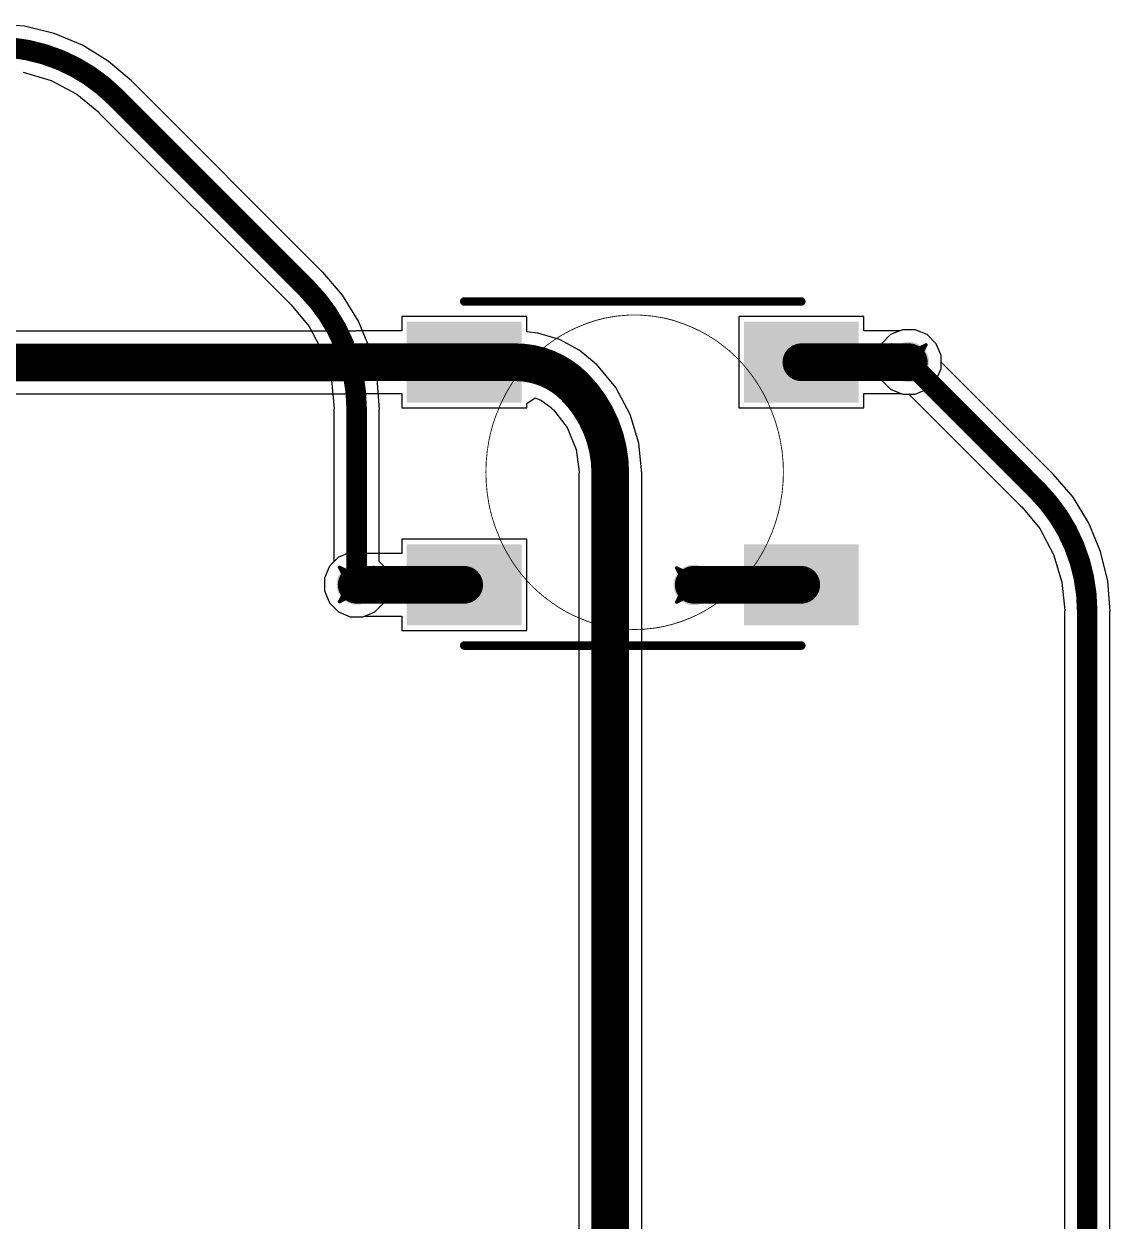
# Model space of a CAD drawing. Header units: inches. Extents: x -11 to 1110, y -7 to 455.
# Drawn here: x 579.01 to 595.12, y 163.39 to 181.15 of the extents above; entities that cross this region are included whole.
import ezdxf

# ---------------------------------------------------------------- set-up
doc = ezdxf.new("R2010")
doc.units = ezdxf.units.IN
for name, color, linetype in [('Bottom Layer', 5, 'Continuous'), ('Drill Drawing', 1, 'Continuous'), ('Mechanical 7', 56, 'Continuous'), ('Top Layer', 1, 'Continuous'), ('Top Overlay', 2, 'Continuous'), ('Top Paste', 8, 'Continuous'), ('Top Solder', 216, 'Continuous'), ('Via Holes', 16, 'Continuous')]:
    doc.layers.add(name, color=color, linetype=linetype)

msp = doc.modelspace()

# ---------------------------------------------------------------- hatches: boundary and pattern name
at = {"layer": 'Bottom Layer'}
h = msp.add_hatch(color=5, dxfattribs=at)
edge = h.paths.add_edge_path()
edge.add_arc((592.134, 176.133), 0.3, 0, 360)
h = msp.add_hatch(color=5, dxfattribs=at)
edge = h.paths.add_edge_path()
edge.add_arc((583.943, 172.833), 0.3, 0, 360)
h = msp.add_hatch(color=5, dxfattribs=at)
edge = h.paths.add_edge_path()
edge.add_arc((588.943, 172.826), 0.3, 0, 360)
at = {"layer": 'Top Layer'}
for points in [[(584.788, 176.629), (586.288, 176.629), (586.288, 175.629), (584.788, 175.629)], [(591.288, 175.629), (589.788, 175.629), (589.788, 176.629), (591.288, 176.629)], [(584.788, 173.329), (586.288, 173.329), (586.288, 172.329), (584.788, 172.329)], [(589.788, 173.329), (591.288, 173.329), (591.288, 172.329), (589.788, 172.329)]]:
    msp.add_hatch(color=1, dxfattribs=at).paths.add_polyline_path(points)
h = msp.add_hatch(color=1, dxfattribs=at)
edge = h.paths.add_edge_path()
edge.add_arc((592.134, 176.133), 0.3, 0, 360)
h = msp.add_hatch(color=1, dxfattribs=at)
edge = h.paths.add_edge_path()
edge.add_arc((583.943, 172.833), 0.3, 0, 360)
h = msp.add_hatch(color=1, dxfattribs=at)
edge = h.paths.add_edge_path()
edge.add_arc((588.943, 172.826), 0.3, 0, 360)
at = {"layer": 'Top Paste'}
for points in [[(584.788, 176.629), (586.288, 176.629), (586.288, 175.629), (584.788, 175.629)], [(591.288, 175.629), (589.788, 175.629), (589.788, 176.629), (591.288, 176.629)], [(584.788, 173.329), (586.288, 173.329), (586.288, 172.329), (584.788, 172.329)], [(589.788, 173.329), (591.288, 173.329), (591.288, 172.329), (589.788, 172.329)]]:
    msp.add_hatch(color=8, dxfattribs=at).paths.add_polyline_path(points)
at = {"layer": 'Top Solder'}
for points in [[(584.687, 176.731), (586.39, 176.731), (586.39, 175.528), (584.687, 175.528)], [(591.39, 175.528), (589.687, 175.528), (589.687, 176.731), (591.39, 176.731)], [(584.687, 173.431), (586.39, 173.431), (586.39, 172.228), (584.687, 172.228)], [(589.687, 173.431), (591.39, 173.431), (591.39, 172.228), (589.687, 172.228)]]:
    msp.add_hatch(color=216, dxfattribs=at).paths.add_polyline_path(points)
at = {"layer": 'Via Holes'}
h = msp.add_hatch(color=7, dxfattribs=at)
edge = h.paths.add_edge_path()
edge.add_arc((592.134, 176.133), 0.15, 0, 360)
h = msp.add_hatch(color=7, dxfattribs=at)
edge = h.paths.add_edge_path()
edge.add_arc((583.943, 172.833), 0.15, 0, 360)
h = msp.add_hatch(color=7, dxfattribs=at)
edge = h.paths.add_edge_path()
edge.add_arc((588.943, 172.826), 0.15, 0, 360)

# ---------------------------------------------------------------- linework, layer by layer
at = {"layer": 'Bottom Layer'}
for p, q in [((579.017, 181.11), (578.567, 181.145)), ((579.457, 181.004), (579.017, 181.11)), ((579.874, 180.831), (579.457, 181.004)), ((580.259, 180.595), (579.874, 180.831)), ((580.603, 180.302), (580.259, 180.595)), ((578.998, 180.432), (579.412, 180.306)), ((579.412, 180.306), (579.793, 180.102)), ((580.601, 180.3), (580.603, 180.302)), ((583.437, 177.464), (580.601, 180.3)), ((579.793, 180.102), (580.117, 179.837)), ((580.117, 179.837), (580.125, 179.824)), ((580.125, 179.824), (582.961, 176.988)), ((583.439, 177.466), (583.437, 177.464)), ((583.732, 177.123), (583.439, 177.466)), ((582.961, 176.988), (582.973, 176.98)), ((582.973, 176.98), (583.238, 176.657)), ((583.968, 176.737), (583.732, 177.123)), ((583.238, 176.657), (583.442, 176.275)), ((584.141, 176.32), (583.968, 176.737)), ((591.863, 176.538), (591.729, 176.403)), ((592.039, 176.61), (591.863, 176.538)), ((592.229, 176.61), (592.039, 176.61)), ((592.405, 176.538), (592.229, 176.61)), ((592.539, 176.403), (592.405, 176.538)), ((583.442, 176.275), (583.568, 175.861)), ((584.246, 175.881), (584.141, 176.32)), ((591.729, 176.403), (591.656, 176.228)), ((592.612, 176.228), (592.539, 176.403)), ((591.656, 176.228), (591.656, 176.038)), ((592.612, 176.131), (592.612, 176.228)), ((594.274, 174.469), (592.612, 176.131)), ((591.656, 176.038), (591.729, 175.862)), ((583.568, 175.861), (583.609, 175.445)), ((584.282, 175.43), (584.246, 175.881)), ((591.729, 175.862), (591.863, 175.728)), ((591.863, 175.728), (592.039, 175.655)), ((592.039, 175.655), (592.136, 175.655)), ((592.136, 175.655), (593.797, 173.993)), ((583.609, 175.445), (583.606, 175.43)), ((583.606, 175.43), (583.606, 173.172)), ((584.279, 173.172), (584.279, 175.43)), ((584.279, 175.43), (584.282, 175.43)), ((594.275, 174.471), (594.274, 174.469)), ((594.569, 174.127), (594.275, 174.471)), ((593.797, 173.993), (593.81, 173.985)), ((593.81, 173.985), (594.075, 173.662)), ((594.805, 173.742), (594.569, 174.127)), ((594.075, 173.662), (594.279, 173.28)), ((594.978, 173.325), (594.805, 173.742)), ((594.279, 173.28), (594.405, 172.866)), ((595.083, 172.885), (594.978, 173.325)), ((583.538, 173.103), (583.465, 172.928)), ((583.606, 173.172), (583.538, 173.103)), ((584.348, 173.103), (584.279, 173.172)), ((584.421, 172.928), (584.348, 173.103)), ((583.465, 172.928), (583.465, 172.738)), ((584.421, 172.738), (584.421, 172.928)), ((583.465, 172.738), (583.538, 172.562)), ((584.348, 172.562), (584.421, 172.738)), ((594.405, 172.866), (594.446, 172.45)), ((595.119, 172.435), (595.083, 172.885)), ((583.538, 172.562), (583.672, 172.428)), ((584.213, 172.428), (584.348, 172.562)), ((583.672, 172.428), (583.848, 172.355)), ((584.038, 172.355), (584.213, 172.428)), ((594.446, 172.45), (594.443, 172.435)), ((594.443, 172.435), (594.443, 157.347)), ((595.116, 157.347), (595.116, 172.435)), ((595.116, 172.435), (595.119, 172.435)), ((583.848, 172.355), (584.038, 172.355))]:
    msp.add_line(p, q, dxfattribs=at)
for points in [[(578.567, 180.806, 0.305, 0.305, -0.198912), (580.363, 180.062, 0.305, 0.305, 0)], [(580.363, 180.062, 0.305, 0.305, 0), (583.199, 177.226, 0.305, 0.305, 0)], [(583.199, 177.226, 0.305, 0.305, -0.198912), (583.943, 175.43, 0.305, 0.305, 0)], [(592.134, 176.133, 0.305, 0.305, 0), (594.035, 174.231, 0.305, 0.305, 0)], [(583.943, 172.833, 0.305, 0.305, 0), (583.943, 175.43, 0.305, 0.305, 0)], [(594.035, 174.231, 0.305, 0.305, -0.198912), (594.779, 172.435, 0.305, 0.305, 0)], [(594.779, 157.008, 0.305, 0.305, 0), (594.779, 172.435, 0.305, 0.305, 0)]]:
    msp.add_lwpolyline(points, format="xyseb", dxfattribs=at)
for points in [[(580.287, 180.062, 0.152, 0.152, 1), (580.439, 180.062, 0.152, 0.152, 1)], [(580.287, 180.062, 0.152, 0.152, 1), (580.439, 180.062, 0.152, 0.152, 1)], [(583.123, 177.226, 0.152, 0.152, 1), (583.275, 177.226, 0.152, 0.152, 1)], [(583.123, 177.226, 0.152, 0.152, 1), (583.275, 177.226, 0.152, 0.152, 1)], [(592.058, 176.133, 0.152, 0.152, 1), (592.21, 176.133, 0.152, 0.152, 1)], [(583.867, 175.43, 0.152, 0.152, 1), (584.019, 175.43, 0.152, 0.152, 1)], [(583.867, 175.43, 0.152, 0.152, 1), (584.019, 175.43, 0.152, 0.152, 1)], [(593.959, 174.231, 0.152, 0.152, 1), (594.112, 174.231, 0.152, 0.152, 1)], [(593.959, 174.231, 0.152, 0.152, 1), (594.112, 174.231, 0.152, 0.152, 1)], [(583.867, 172.833, 0.152, 0.152, 1), (584.019, 172.833, 0.152, 0.152, 1)], [(594.703, 172.435, 0.152, 0.152, 1), (594.856, 172.435, 0.152, 0.152, 1)], [(594.703, 172.435, 0.152, 0.152, 1), (594.856, 172.435, 0.152, 0.152, 1)]]:
    msp.add_lwpolyline(points, format="xyseb", close=True, dxfattribs=at)
at = {"layer": 'Drill Drawing'}
for points in [[(591.88, 176.387, 0.0508, 0.0508, 0), (592.134, 176.26, 0.0508, 0.0508, 0)], [(591.88, 176.387, 0.0508, 0.0508, 0), (592.007, 176.133, 0.0508, 0.0508, 0)], [(592.134, 176.26, 0.0508, 0.0508, 0), (592.388, 176.387, 0.0508, 0.0508, 0)], [(592.261, 176.133, 0.0508, 0.0508, 0), (592.388, 176.387, 0.0508, 0.0508, 0)], [(591.88, 175.879, 0.0508, 0.0508, 0), (592.007, 176.133, 0.0508, 0.0508, 0)], [(592.261, 176.133, 0.0508, 0.0508, 0), (592.388, 175.879, 0.0508, 0.0508, 0)], [(591.88, 175.879, 0.0508, 0.0508, 0), (592.134, 176.006, 0.0508, 0.0508, 0)], [(592.134, 176.006, 0.0508, 0.0508, 0), (592.388, 175.879, 0.0508, 0.0508, 0)], [(583.689, 173.087, 0.0508, 0.0508, 0), (583.943, 172.96, 0.0508, 0.0508, 0)], [(583.689, 173.087, 0.0508, 0.0508, 0), (583.816, 172.833, 0.0508, 0.0508, 0)], [(583.943, 172.96, 0.0508, 0.0508, 0), (584.197, 173.087, 0.0508, 0.0508, 0)], [(584.07, 172.833, 0.0508, 0.0508, 0), (584.197, 173.087, 0.0508, 0.0508, 0)], [(588.689, 173.08, 0.0508, 0.0508, 0), (588.943, 172.953, 0.0508, 0.0508, 0)], [(588.689, 173.08, 0.0508, 0.0508, 0), (588.816, 172.826, 0.0508, 0.0508, 0)], [(588.943, 172.953, 0.0508, 0.0508, 0), (589.197, 173.08, 0.0508, 0.0508, 0)], [(589.07, 172.826, 0.0508, 0.0508, 0), (589.197, 173.08, 0.0508, 0.0508, 0)], [(583.689, 172.579, 0.0508, 0.0508, 0), (583.816, 172.833, 0.0508, 0.0508, 0)], [(583.689, 172.579, 0.0508, 0.0508, 0), (583.943, 172.706, 0.0508, 0.0508, 0)], [(583.943, 172.706, 0.0508, 0.0508, 0), (584.197, 172.579, 0.0508, 0.0508, 0)], [(584.07, 172.833, 0.0508, 0.0508, 0), (584.197, 172.579, 0.0508, 0.0508, 0)], [(588.689, 172.572, 0.0508, 0.0508, 0), (588.816, 172.826, 0.0508, 0.0508, 0)], [(588.689, 172.572, 0.0508, 0.0508, 0), (588.943, 172.699, 0.0508, 0.0508, 0)], [(588.943, 172.699, 0.0508, 0.0508, 0), (589.197, 172.572, 0.0508, 0.0508, 0)], [(589.07, 172.826, 0.0508, 0.0508, 0), (589.197, 172.572, 0.0508, 0.0508, 0)]]:
    msp.add_lwpolyline(points, format="xyseb", dxfattribs=at)
for points in [[(591.867, 176.387, 0.0254, 0.0254, 1), (591.893, 176.387, 0.0254, 0.0254, 1)], [(591.867, 176.387, 0.0254, 0.0254, 1), (591.893, 176.387, 0.0254, 0.0254, 1)], [(592.121, 176.26, 0.0254, 0.0254, 1), (592.147, 176.26, 0.0254, 0.0254, 1)], [(592.121, 176.26, 0.0254, 0.0254, 1), (592.147, 176.26, 0.0254, 0.0254, 1)], [(592.375, 176.387, 0.0254, 0.0254, 1), (592.401, 176.387, 0.0254, 0.0254, 1)], [(592.375, 176.387, 0.0254, 0.0254, 1), (592.401, 176.387, 0.0254, 0.0254, 1)], [(591.994, 176.133, 0.0254, 0.0254, 1), (592.02, 176.133, 0.0254, 0.0254, 1)], [(591.994, 176.133, 0.0254, 0.0254, 1), (592.02, 176.133, 0.0254, 0.0254, 1)], [(592.248, 176.133, 0.0254, 0.0254, 1), (592.274, 176.133, 0.0254, 0.0254, 1)], [(592.248, 176.133, 0.0254, 0.0254, 1), (592.274, 176.133, 0.0254, 0.0254, 1)], [(592.121, 176.006, 0.0254, 0.0254, 1), (592.147, 176.006, 0.0254, 0.0254, 1)], [(592.121, 176.006, 0.0254, 0.0254, 1), (592.147, 176.006, 0.0254, 0.0254, 1)], [(591.867, 175.879, 0.0254, 0.0254, 1), (591.893, 175.879, 0.0254, 0.0254, 1)], [(591.867, 175.879, 0.0254, 0.0254, 1), (591.893, 175.879, 0.0254, 0.0254, 1)], [(592.375, 175.879, 0.0254, 0.0254, 1), (592.401, 175.879, 0.0254, 0.0254, 1)], [(592.375, 175.879, 0.0254, 0.0254, 1), (592.401, 175.879, 0.0254, 0.0254, 1)], [(583.676, 173.087, 0.0254, 0.0254, 1), (583.701, 173.087, 0.0254, 0.0254, 1)], [(583.676, 173.087, 0.0254, 0.0254, 1), (583.701, 173.087, 0.0254, 0.0254, 1)], [(584.184, 173.087, 0.0254, 0.0254, 1), (584.209, 173.087, 0.0254, 0.0254, 1)], [(584.184, 173.087, 0.0254, 0.0254, 1), (584.209, 173.087, 0.0254, 0.0254, 1)], [(588.676, 173.08, 0.0254, 0.0254, 1), (588.701, 173.08, 0.0254, 0.0254, 1)], [(588.676, 173.08, 0.0254, 0.0254, 1), (588.701, 173.08, 0.0254, 0.0254, 1)], [(589.184, 173.08, 0.0254, 0.0254, 1), (589.209, 173.08, 0.0254, 0.0254, 1)], [(589.184, 173.08, 0.0254, 0.0254, 1), (589.209, 173.08, 0.0254, 0.0254, 1)], [(583.93, 172.96, 0.0254, 0.0254, 1), (583.955, 172.96, 0.0254, 0.0254, 1)], [(583.93, 172.96, 0.0254, 0.0254, 1), (583.955, 172.96, 0.0254, 0.0254, 1)], [(588.93, 172.953, 0.0254, 0.0254, 1), (588.955, 172.953, 0.0254, 0.0254, 1)], [(588.93, 172.953, 0.0254, 0.0254, 1), (588.955, 172.953, 0.0254, 0.0254, 1)], [(583.803, 172.833, 0.0254, 0.0254, 1), (583.828, 172.833, 0.0254, 0.0254, 1)], [(583.803, 172.833, 0.0254, 0.0254, 1), (583.828, 172.833, 0.0254, 0.0254, 1)], [(583.93, 172.706, 0.0254, 0.0254, 1), (583.955, 172.706, 0.0254, 0.0254, 1)], [(583.93, 172.706, 0.0254, 0.0254, 1), (583.955, 172.706, 0.0254, 0.0254, 1)], [(584.057, 172.833, 0.0254, 0.0254, 1), (584.082, 172.833, 0.0254, 0.0254, 1)], [(584.057, 172.833, 0.0254, 0.0254, 1), (584.082, 172.833, 0.0254, 0.0254, 1)], [(588.803, 172.826, 0.0254, 0.0254, 1), (588.828, 172.826, 0.0254, 0.0254, 1)], [(588.803, 172.826, 0.0254, 0.0254, 1), (588.828, 172.826, 0.0254, 0.0254, 1)], [(588.93, 172.699, 0.0254, 0.0254, 1), (588.955, 172.699, 0.0254, 0.0254, 1)], [(588.93, 172.699, 0.0254, 0.0254, 1), (588.955, 172.699, 0.0254, 0.0254, 1)], [(589.057, 172.826, 0.0254, 0.0254, 1), (589.082, 172.826, 0.0254, 0.0254, 1)], [(589.057, 172.826, 0.0254, 0.0254, 1), (589.082, 172.826, 0.0254, 0.0254, 1)], [(583.676, 172.579, 0.0254, 0.0254, 1), (583.701, 172.579, 0.0254, 0.0254, 1)], [(583.676, 172.579, 0.0254, 0.0254, 1), (583.701, 172.579, 0.0254, 0.0254, 1)], [(584.184, 172.579, 0.0254, 0.0254, 1), (584.209, 172.579, 0.0254, 0.0254, 1)], [(584.184, 172.579, 0.0254, 0.0254, 1), (584.209, 172.579, 0.0254, 0.0254, 1)], [(588.676, 172.572, 0.0254, 0.0254, 1), (588.701, 172.572, 0.0254, 0.0254, 1)], [(588.676, 172.572, 0.0254, 0.0254, 1), (588.701, 172.572, 0.0254, 0.0254, 1)], [(589.184, 172.572, 0.0254, 0.0254, 1), (589.209, 172.572, 0.0254, 0.0254, 1)], [(589.184, 172.572, 0.0254, 0.0254, 1), (589.209, 172.572, 0.0254, 0.0254, 1)]]:
    msp.add_lwpolyline(points, format="xyseb", close=True, dxfattribs=at)
at = {"layer": 'Mechanical 7'}
for points in [[(587.634, 176.785, 0.0127, 0.0127, -0.104755), (588.498, 176.785, 0.0127, 0.0127, 0)], [(587.634, 176.785, 0.0127, 0.0127, -0.104755), (588.498, 176.785, 0.0127, 0.0127, 0)], [(586.842, 176.438, 0.0127, 0.0127, -0.053049), (587.222, 176.65, 0.0127, 0.0127, 0)], [(586.842, 176.438, 0.0127, 0.0127, -0.053049), (587.222, 176.65, 0.0127, 0.0127, 0)], [(587.222, 176.65, 0.0127, 0.0127, -0.053395), (587.634, 176.785, 0.0127, 0.0127, 0)], [(587.222, 176.65, 0.0127, 0.0127, -0.053395), (587.634, 176.785, 0.0127, 0.0127, 0)], [(588.498, 176.785, 0.0127, 0.0127, -0.053109), (588.911, 176.65, 0.0127, 0.0127, 0)], [(588.498, 176.785, 0.0127, 0.0127, -0.053109), (588.911, 176.65, 0.0127, 0.0127, 0)], [(588.911, 176.65, 0.0127, 0.0127, -0.053017), (589.291, 176.438, 0.0127, 0.0127, 0)], [(588.911, 176.65, 0.0127, 0.0127, -0.053017), (589.291, 176.438, 0.0127, 0.0127, 0)], [(586.7, 176.329, 0.0127, 0.0127, -0.017863), (586.842, 176.438, 0.0127, 0.0127, 0)], [(586.7, 176.329, 0.0127, 0.0127, -0.017863), (586.842, 176.438, 0.0127, 0.0127, 0)], [(589.291, 176.438, 0.0127, 0.0127, -0.022689), (589.467, 176.301, 0.0127, 0.0127, 0)], [(589.291, 176.438, 0.0127, 0.0127, -0.022689), (589.467, 176.301, 0.0127, 0.0127, 0)], [(586.505, 176.148, 0.0127, 0.0127, -0.030042), (586.7, 176.329, 0.0127, 0.0127, 0)], [(586.505, 176.148, 0.0127, 0.0127, -0.030042), (586.7, 176.329, 0.0127, 0.0127, 0)], [(589.467, 176.301, 0.0127, 0.0127, -0.025576), (589.628, 176.148, 0.0127, 0.0127, 0)], [(589.467, 176.301, 0.0127, 0.0127, -0.025576), (589.628, 176.148, 0.0127, 0.0127, 0)], [(586.416, 176.048, 0.0127, 0.0127, -0.015706), (586.505, 176.148, 0.0127, 0.0127, 0)], [(586.416, 176.048, 0.0127, 0.0127, -0.015706), (586.505, 176.148, 0.0127, 0.0127, 0)], [(589.628, 176.148, 0.0127, 0.0127, -0.021074), (589.745, 176.013, 0.0127, 0.0127, 0)], [(589.628, 176.148, 0.0127, 0.0127, -0.021074), (589.745, 176.013, 0.0127, 0.0127, 0)], [(586.231, 175.792, 0.0127, 0.0127, -0.016956), (586.333, 175.942, 0.0127, 0.0127, 0)], [(586.231, 175.792, 0.0127, 0.0127, -0.016956), (586.333, 175.942, 0.0127, 0.0127, 0)], [(586.333, 175.942, 0.0127, 0.0127, -0.014318), (586.416, 176.048, 0.0127, 0.0127, 0)], [(586.333, 175.942, 0.0127, 0.0127, -0.014318), (586.416, 176.048, 0.0127, 0.0127, 0)], [(589.745, 176.013, 0.0127, 0.0127, -0.013922), (589.826, 175.905, 0.0127, 0.0127, 0)], [(589.745, 176.013, 0.0127, 0.0127, -0.013922), (589.826, 175.905, 0.0127, 0.0127, 0)], [(589.826, 175.905, 0.0127, 0.0127, -0.012302), (589.902, 175.792, 0.0127, 0.0127, 0)], [(589.826, 175.905, 0.0127, 0.0127, -0.012302), (589.902, 175.792, 0.0127, 0.0127, 0)], [(586.03, 175.391, 0.0127, 0.0127, -0.050414), (586.231, 175.792, 0.0127, 0.0127, 0)], [(586.03, 175.391, 0.0127, 0.0127, -0.050414), (586.231, 175.792, 0.0127, 0.0127, 0)], [(589.902, 175.792, 0.0127, 0.0127, -0.049822), (590.103, 175.391, 0.0127, 0.0127, 0)], [(589.902, 175.792, 0.0127, 0.0127, -0.049822), (590.103, 175.391, 0.0127, 0.0127, 0)], [(585.997, 175.306, 0.0127, 0.0127, -0.010447), (586.03, 175.391, 0.0127, 0.0127, 0)], [(585.997, 175.306, 0.0127, 0.0127, -0.010447), (586.03, 175.391, 0.0127, 0.0127, 0)], [(590.103, 175.391, 0.0127, 0.0127, -0.049669), (590.23, 174.954, 0.0127, 0.0127, 0)], [(590.103, 175.391, 0.0127, 0.0127, -0.049669), (590.23, 174.954, 0.0127, 0.0127, 0)], [(585.902, 174.954, 0.0127, 0.0127, -0.038692), (585.997, 175.306, 0.0127, 0.0127, 0)], [(585.902, 174.954, 0.0127, 0.0127, -0.038692), (585.997, 175.306, 0.0127, 0.0127, 0)], [(585.86, 174.499, 0.0127, 0.0127, -0.045637), (585.902, 174.954, 0.0127, 0.0127, 0)], [(585.86, 174.499, 0.0127, 0.0127, -0.045637), (585.902, 174.954, 0.0127, 0.0127, 0)], [(590.23, 174.954, 0.0127, 0.0127, -0.046743), (590.273, 174.499, 0.0127, 0.0127, 0)], [(590.23, 174.954, 0.0127, 0.0127, -0.046743), (590.273, 174.499, 0.0127, 0.0127, 0)], [(585.902, 174.042, 0.0127, 0.0127, -0.045814), (585.86, 174.499, 0.0127, 0.0127, 0)], [(585.902, 174.042, 0.0127, 0.0127, -0.045814), (585.86, 174.499, 0.0127, 0.0127, 0)], [(590.273, 174.499, 0.0127, 0.0127, -0.046925), (590.23, 174.042, 0.0127, 0.0127, 0)], [(590.273, 174.499, 0.0127, 0.0127, -0.046925), (590.23, 174.042, 0.0127, 0.0127, 0)], [(585.955, 173.821, 0.0127, 0.0127, -0.022579), (585.902, 174.042, 0.0127, 0.0127, 0)], [(585.955, 173.821, 0.0127, 0.0127, -0.022579), (585.902, 174.042, 0.0127, 0.0127, 0)], [(590.23, 174.042, 0.0127, 0.0127, -0.049669), (590.103, 173.605, 0.0127, 0.0127, 0)], [(590.23, 174.042, 0.0127, 0.0127, -0.049669), (590.103, 173.605, 0.0127, 0.0127, 0)], [(586.03, 173.605, 0.0127, 0.0127, -0.025713), (585.955, 173.821, 0.0127, 0.0127, 0)], [(586.03, 173.605, 0.0127, 0.0127, -0.025713), (585.955, 173.821, 0.0127, 0.0127, 0)], [(586.231, 173.204, 0.0127, 0.0127, -0.05043), (586.03, 173.605, 0.0127, 0.0127, 0)], [(586.231, 173.204, 0.0127, 0.0127, -0.05043), (586.03, 173.605, 0.0127, 0.0127, 0)], [(590.103, 173.605, 0.0127, 0.0127, -0.049838), (589.902, 173.204, 0.0127, 0.0127, 0)], [(590.103, 173.605, 0.0127, 0.0127, -0.049838), (589.902, 173.204, 0.0127, 0.0127, 0)], [(586.307, 173.091, 0.0127, 0.0127, -0.013155), (586.231, 173.204, 0.0127, 0.0127, 0)], [(586.307, 173.091, 0.0127, 0.0127, -0.013155), (586.231, 173.204, 0.0127, 0.0127, 0)], [(586.388, 172.984, 0.0127, 0.0127, -0.014855), (586.307, 173.091, 0.0127, 0.0127, 0)], [(586.388, 172.984, 0.0127, 0.0127, -0.014855), (586.307, 173.091, 0.0127, 0.0127, 0)], [(589.826, 173.091, 0.0127, 0.0127, -0.009725), (589.772, 173.019, 0.0127, 0.0127, 0)], [(589.826, 173.091, 0.0127, 0.0127, -0.009725), (589.772, 173.019, 0.0127, 0.0127, 0)], [(589.902, 173.204, 0.0127, 0.0127, -0.012965), (589.826, 173.091, 0.0127, 0.0127, 0)], [(589.902, 173.204, 0.0127, 0.0127, -0.012965), (589.826, 173.091, 0.0127, 0.0127, 0)], [(586.505, 172.851, 0.0127, 0.0127, -0.022602), (586.388, 172.984, 0.0127, 0.0127, 0)], [(586.505, 172.851, 0.0127, 0.0127, -0.022602), (586.388, 172.984, 0.0127, 0.0127, 0)], [(589.688, 172.916, 0.0127, 0.0127, -0.011969), (589.628, 172.851, 0.0127, 0.0127, 0)], [(589.688, 172.916, 0.0127, 0.0127, -0.011969), (589.628, 172.851, 0.0127, 0.0127, 0)], [(589.772, 173.019, 0.0127, 0.0127, -0.016263), (589.688, 172.916, 0.0127, 0.0127, 0)], [(589.772, 173.019, 0.0127, 0.0127, -0.016263), (589.688, 172.916, 0.0127, 0.0127, 0)], [(586.567, 172.788, 0.0127, 0.0127, -0.0097), (586.505, 172.851, 0.0127, 0.0127, 0)], [(586.567, 172.788, 0.0127, 0.0127, -0.0097), (586.505, 172.851, 0.0127, 0.0127, 0)], [(586.842, 172.561, 0.0127, 0.0127, -0.041474), (586.567, 172.788, 0.0127, 0.0127, 0)], [(586.842, 172.561, 0.0127, 0.0127, -0.041474), (586.567, 172.788, 0.0127, 0.0127, 0)], [(589.628, 172.851, 0.0127, 0.0127, -0.046005), (589.327, 172.586, 0.0127, 0.0127, 0)], [(589.628, 172.851, 0.0127, 0.0127, -0.046005), (589.327, 172.586, 0.0127, 0.0127, 0)], [(586.951, 172.488, 0.0127, 0.0127, -0.013382), (586.842, 172.561, 0.0127, 0.0127, 0)], [(586.951, 172.488, 0.0127, 0.0127, -0.013382), (586.842, 172.561, 0.0127, 0.0127, 0)], [(589.291, 172.561, 0.0127, 0.0127, -0.018275), (589.144, 172.465, 0.0127, 0.0127, 0)], [(589.291, 172.561, 0.0127, 0.0127, -0.018275), (589.144, 172.465, 0.0127, 0.0127, 0)], [(589.327, 172.586, 0.0127, 0.0127, -0.005501), (589.291, 172.561, 0.0127, 0.0127, 0)], [(589.327, 172.586, 0.0127, 0.0127, -0.005501), (589.291, 172.561, 0.0127, 0.0127, 0)], [(587.065, 172.422, 0.0127, 0.0127, -0.015446), (586.951, 172.488, 0.0127, 0.0127, 0)], [(587.065, 172.422, 0.0127, 0.0127, -0.015446), (586.951, 172.488, 0.0127, 0.0127, 0)], [(587.222, 172.346, 0.0127, 0.0127, -0.024288), (587.065, 172.422, 0.0127, 0.0127, 0)], [(587.222, 172.346, 0.0127, 0.0127, -0.024288), (587.065, 172.422, 0.0127, 0.0127, 0)], [(588.991, 172.382, 0.0127, 0.0127, -0.012703), (588.911, 172.346, 0.0127, 0.0127, 0)], [(588.991, 172.382, 0.0127, 0.0127, -0.012703), (588.911, 172.346, 0.0127, 0.0127, 0)], [(589.068, 172.422, 0.0127, 0.0127, -0.011577), (588.991, 172.382, 0.0127, 0.0127, 0)], [(589.068, 172.422, 0.0127, 0.0127, -0.011577), (588.991, 172.382, 0.0127, 0.0127, 0)], [(589.144, 172.465, 0.0127, 0.0127, -0.010536), (589.068, 172.422, 0.0127, 0.0127, 0)], [(589.144, 172.465, 0.0127, 0.0127, -0.010536), (589.068, 172.422, 0.0127, 0.0127, 0)], [(587.634, 172.211, 0.0127, 0.0127, -0.054568), (587.222, 172.346, 0.0127, 0.0127, 0)], [(587.634, 172.211, 0.0127, 0.0127, -0.054568), (587.222, 172.346, 0.0127, 0.0127, 0)], [(588.065, 172.166, 0.0127, 0.0127, -0.051608), (587.634, 172.211, 0.0127, 0.0127, 0)], [(588.065, 172.166, 0.0127, 0.0127, -0.051608), (587.634, 172.211, 0.0127, 0.0127, 0)], [(588.498, 172.211, 0.0127, 0.0127, -0.051921), (588.065, 172.166, 0.0127, 0.0127, 0)], [(588.498, 172.211, 0.0127, 0.0127, -0.051921), (588.065, 172.166, 0.0127, 0.0127, 0)], [(588.911, 172.346, 0.0127, 0.0127, -0.05428), (588.498, 172.211, 0.0127, 0.0127, 0)], [(588.911, 172.346, 0.0127, 0.0127, -0.05428), (588.498, 172.211, 0.0127, 0.0127, 0)]]:
    msp.add_lwpolyline(points, format="xyseb", dxfattribs=at)
for points in [[(587.218, 176.65, 0.00635, 0.00635, 1), (587.225, 176.65, 0.00635, 0.00635, 1)], [(587.218, 176.65, 0.00635, 0.00635, 1), (587.225, 176.65, 0.00635, 0.00635, 1)], [(587.218, 176.65, 0.00635, 0.00635, 1), (587.225, 176.65, 0.00635, 0.00635, 1)], [(587.218, 176.65, 0.00635, 0.00635, 1), (587.225, 176.65, 0.00635, 0.00635, 1)], [(587.631, 176.785, 0.00635, 0.00635, 1), (587.638, 176.785, 0.00635, 0.00635, 1)], [(587.631, 176.785, 0.00635, 0.00635, 1), (587.638, 176.785, 0.00635, 0.00635, 1)], [(587.631, 176.785, 0.00635, 0.00635, 1), (587.638, 176.785, 0.00635, 0.00635, 1)], [(587.631, 176.785, 0.00635, 0.00635, 1), (587.638, 176.785, 0.00635, 0.00635, 1)], [(588.495, 176.785, 0.00635, 0.00635, 1), (588.501, 176.785, 0.00635, 0.00635, 1)], [(588.495, 176.785, 0.00635, 0.00635, 1), (588.501, 176.785, 0.00635, 0.00635, 1)], [(588.495, 176.785, 0.00635, 0.00635, 1), (588.501, 176.785, 0.00635, 0.00635, 1)], [(588.495, 176.785, 0.00635, 0.00635, 1), (588.501, 176.785, 0.00635, 0.00635, 1)], [(588.908, 176.65, 0.00635, 0.00635, 1), (588.915, 176.65, 0.00635, 0.00635, 1)], [(588.908, 176.65, 0.00635, 0.00635, 1), (588.915, 176.65, 0.00635, 0.00635, 1)], [(588.908, 176.65, 0.00635, 0.00635, 1), (588.915, 176.65, 0.00635, 0.00635, 1)], [(588.908, 176.65, 0.00635, 0.00635, 1), (588.915, 176.65, 0.00635, 0.00635, 1)], [(586.839, 176.438, 0.00635, 0.00635, 1), (586.845, 176.438, 0.00635, 0.00635, 1)], [(586.839, 176.438, 0.00635, 0.00635, 1), (586.845, 176.438, 0.00635, 0.00635, 1)], [(586.839, 176.438, 0.00635, 0.00635, 1), (586.845, 176.438, 0.00635, 0.00635, 1)], [(586.839, 176.438, 0.00635, 0.00635, 1), (586.845, 176.438, 0.00635, 0.00635, 1)], [(589.288, 176.438, 0.00635, 0.00635, 1), (589.294, 176.438, 0.00635, 0.00635, 1)], [(589.288, 176.438, 0.00635, 0.00635, 1), (589.294, 176.438, 0.00635, 0.00635, 1)], [(589.288, 176.438, 0.00635, 0.00635, 1), (589.294, 176.438, 0.00635, 0.00635, 1)], [(589.288, 176.438, 0.00635, 0.00635, 1), (589.294, 176.438, 0.00635, 0.00635, 1)], [(586.697, 176.329, 0.00635, 0.00635, 1), (586.703, 176.329, 0.00635, 0.00635, 1)], [(586.697, 176.329, 0.00635, 0.00635, 1), (586.703, 176.329, 0.00635, 0.00635, 1)], [(586.697, 176.329, 0.00635, 0.00635, 1), (586.703, 176.329, 0.00635, 0.00635, 1)], [(586.697, 176.329, 0.00635, 0.00635, 1), (586.703, 176.329, 0.00635, 0.00635, 1)], [(589.464, 176.301, 0.00635, 0.00635, 1), (589.47, 176.301, 0.00635, 0.00635, 1)], [(589.464, 176.301, 0.00635, 0.00635, 1), (589.47, 176.301, 0.00635, 0.00635, 1)], [(589.464, 176.301, 0.00635, 0.00635, 1), (589.47, 176.301, 0.00635, 0.00635, 1)], [(589.464, 176.301, 0.00635, 0.00635, 1), (589.47, 176.301, 0.00635, 0.00635, 1)], [(586.502, 176.148, 0.00635, 0.00635, 1), (586.508, 176.148, 0.00635, 0.00635, 1)], [(586.502, 176.148, 0.00635, 0.00635, 1), (586.508, 176.148, 0.00635, 0.00635, 1)], [(586.502, 176.148, 0.00635, 0.00635, 1), (586.508, 176.148, 0.00635, 0.00635, 1)], [(586.502, 176.148, 0.00635, 0.00635, 1), (586.508, 176.148, 0.00635, 0.00635, 1)], [(589.625, 176.148, 0.00635, 0.00635, 1), (589.631, 176.148, 0.00635, 0.00635, 1)], [(589.625, 176.148, 0.00635, 0.00635, 1), (589.631, 176.148, 0.00635, 0.00635, 1)], [(589.625, 176.148, 0.00635, 0.00635, 1), (589.631, 176.148, 0.00635, 0.00635, 1)], [(589.625, 176.148, 0.00635, 0.00635, 1), (589.631, 176.148, 0.00635, 0.00635, 1)], [(586.33, 175.942, 0.00635, 0.00635, 1), (586.336, 175.942, 0.00635, 0.00635, 1)], [(586.33, 175.942, 0.00635, 0.00635, 1), (586.336, 175.942, 0.00635, 0.00635, 1)], [(586.33, 175.942, 0.00635, 0.00635, 1), (586.336, 175.942, 0.00635, 0.00635, 1)], [(586.33, 175.942, 0.00635, 0.00635, 1), (586.336, 175.942, 0.00635, 0.00635, 1)], [(586.413, 176.048, 0.00635, 0.00635, 1), (586.419, 176.048, 0.00635, 0.00635, 1)], [(586.413, 176.048, 0.00635, 0.00635, 1), (586.419, 176.048, 0.00635, 0.00635, 1)], [(586.413, 176.048, 0.00635, 0.00635, 1), (586.419, 176.048, 0.00635, 0.00635, 1)], [(586.413, 176.048, 0.00635, 0.00635, 1), (586.419, 176.048, 0.00635, 0.00635, 1)], [(589.742, 176.013, 0.00635, 0.00635, 1), (589.748, 176.013, 0.00635, 0.00635, 1)], [(589.742, 176.013, 0.00635, 0.00635, 1), (589.748, 176.013, 0.00635, 0.00635, 1)], [(589.742, 176.013, 0.00635, 0.00635, 1), (589.748, 176.013, 0.00635, 0.00635, 1)], [(589.742, 176.013, 0.00635, 0.00635, 1), (589.748, 176.013, 0.00635, 0.00635, 1)], [(589.823, 175.905, 0.00635, 0.00635, 1), (589.829, 175.905, 0.00635, 0.00635, 1)], [(589.823, 175.905, 0.00635, 0.00635, 1), (589.829, 175.905, 0.00635, 0.00635, 1)], [(589.823, 175.905, 0.00635, 0.00635, 1), (589.829, 175.905, 0.00635, 0.00635, 1)], [(589.823, 175.905, 0.00635, 0.00635, 1), (589.829, 175.905, 0.00635, 0.00635, 1)], [(586.227, 175.792, 0.00635, 0.00635, 1), (586.234, 175.792, 0.00635, 0.00635, 1)], [(586.227, 175.792, 0.00635, 0.00635, 1), (586.234, 175.792, 0.00635, 0.00635, 1)], [(586.227, 175.792, 0.00635, 0.00635, 1), (586.234, 175.792, 0.00635, 0.00635, 1)], [(586.227, 175.792, 0.00635, 0.00635, 1), (586.234, 175.792, 0.00635, 0.00635, 1)], [(589.899, 175.792, 0.00635, 0.00635, 1), (589.905, 175.792, 0.00635, 0.00635, 1)], [(589.899, 175.792, 0.00635, 0.00635, 1), (589.905, 175.792, 0.00635, 0.00635, 1)], [(589.899, 175.792, 0.00635, 0.00635, 1), (589.905, 175.792, 0.00635, 0.00635, 1)], [(589.899, 175.792, 0.00635, 0.00635, 1), (589.905, 175.792, 0.00635, 0.00635, 1)], [(586.026, 175.391, 0.00635, 0.00635, 1), (586.033, 175.391, 0.00635, 0.00635, 1)], [(586.026, 175.391, 0.00635, 0.00635, 1), (586.033, 175.391, 0.00635, 0.00635, 1)], [(586.026, 175.391, 0.00635, 0.00635, 1), (586.033, 175.391, 0.00635, 0.00635, 1)], [(586.026, 175.391, 0.00635, 0.00635, 1), (586.033, 175.391, 0.00635, 0.00635, 1)], [(590.1, 175.391, 0.00635, 0.00635, 1), (590.107, 175.391, 0.00635, 0.00635, 1)], [(590.1, 175.391, 0.00635, 0.00635, 1), (590.107, 175.391, 0.00635, 0.00635, 1)], [(590.1, 175.391, 0.00635, 0.00635, 1), (590.107, 175.391, 0.00635, 0.00635, 1)], [(590.1, 175.391, 0.00635, 0.00635, 1), (590.107, 175.391, 0.00635, 0.00635, 1)], [(585.994, 175.306, 0.00635, 0.00635, 1), (586, 175.306, 0.00635, 0.00635, 1)], [(585.994, 175.306, 0.00635, 0.00635, 1), (586, 175.306, 0.00635, 0.00635, 1)], [(585.994, 175.306, 0.00635, 0.00635, 1), (586, 175.306, 0.00635, 0.00635, 1)], [(585.994, 175.306, 0.00635, 0.00635, 1), (586, 175.306, 0.00635, 0.00635, 1)], [(585.899, 174.954, 0.00635, 0.00635, 1), (585.905, 174.954, 0.00635, 0.00635, 1)], [(585.899, 174.954, 0.00635, 0.00635, 1), (585.905, 174.954, 0.00635, 0.00635, 1)], [(585.899, 174.954, 0.00635, 0.00635, 1), (585.905, 174.954, 0.00635, 0.00635, 1)], [(585.899, 174.954, 0.00635, 0.00635, 1), (585.905, 174.954, 0.00635, 0.00635, 1)], [(590.227, 174.954, 0.00635, 0.00635, 1), (590.234, 174.954, 0.00635, 0.00635, 1)], [(590.227, 174.954, 0.00635, 0.00635, 1), (590.234, 174.954, 0.00635, 0.00635, 1)], [(590.227, 174.954, 0.00635, 0.00635, 1), (590.234, 174.954, 0.00635, 0.00635, 1)], [(590.227, 174.954, 0.00635, 0.00635, 1), (590.234, 174.954, 0.00635, 0.00635, 1)], [(585.857, 174.499, 0.00635, 0.00635, 1), (585.863, 174.499, 0.00635, 0.00635, 1)], [(585.857, 174.499, 0.00635, 0.00635, 1), (585.863, 174.499, 0.00635, 0.00635, 1)], [(585.857, 174.499, 0.00635, 0.00635, 1), (585.863, 174.499, 0.00635, 0.00635, 1)], [(585.857, 174.499, 0.00635, 0.00635, 1), (585.863, 174.499, 0.00635, 0.00635, 1)], [(590.27, 174.499, 0.00635, 0.00635, 1), (590.277, 174.499, 0.00635, 0.00635, 1)], [(590.27, 174.499, 0.00635, 0.00635, 1), (590.277, 174.499, 0.00635, 0.00635, 1)], [(590.27, 174.499, 0.00635, 0.00635, 1), (590.277, 174.499, 0.00635, 0.00635, 1)], [(590.27, 174.499, 0.00635, 0.00635, 1), (590.277, 174.499, 0.00635, 0.00635, 1)], [(585.899, 174.042, 0.00635, 0.00635, 1), (585.905, 174.042, 0.00635, 0.00635, 1)], [(585.899, 174.042, 0.00635, 0.00635, 1), (585.905, 174.042, 0.00635, 0.00635, 1)], [(585.899, 174.042, 0.00635, 0.00635, 1), (585.905, 174.042, 0.00635, 0.00635, 1)], [(585.899, 174.042, 0.00635, 0.00635, 1), (585.905, 174.042, 0.00635, 0.00635, 1)], [(590.227, 174.042, 0.00635, 0.00635, 1), (590.234, 174.042, 0.00635, 0.00635, 1)], [(590.227, 174.042, 0.00635, 0.00635, 1), (590.234, 174.042, 0.00635, 0.00635, 1)], [(590.227, 174.042, 0.00635, 0.00635, 1), (590.234, 174.042, 0.00635, 0.00635, 1)], [(590.227, 174.042, 0.00635, 0.00635, 1), (590.234, 174.042, 0.00635, 0.00635, 1)], [(585.952, 173.821, 0.00635, 0.00635, 1), (585.958, 173.821, 0.00635, 0.00635, 1)], [(585.952, 173.821, 0.00635, 0.00635, 1), (585.958, 173.821, 0.00635, 0.00635, 1)], [(585.952, 173.821, 0.00635, 0.00635, 1), (585.958, 173.821, 0.00635, 0.00635, 1)], [(585.952, 173.821, 0.00635, 0.00635, 1), (585.958, 173.821, 0.00635, 0.00635, 1)], [(586.026, 173.605, 0.00635, 0.00635, 1), (586.033, 173.605, 0.00635, 0.00635, 1)], [(586.026, 173.605, 0.00635, 0.00635, 1), (586.033, 173.605, 0.00635, 0.00635, 1)], [(586.026, 173.605, 0.00635, 0.00635, 1), (586.033, 173.605, 0.00635, 0.00635, 1)], [(586.026, 173.605, 0.00635, 0.00635, 1), (586.033, 173.605, 0.00635, 0.00635, 1)], [(590.1, 173.605, 0.00635, 0.00635, 1), (590.107, 173.605, 0.00635, 0.00635, 1)], [(590.1, 173.605, 0.00635, 0.00635, 1), (590.107, 173.605, 0.00635, 0.00635, 1)], [(590.1, 173.605, 0.00635, 0.00635, 1), (590.107, 173.605, 0.00635, 0.00635, 1)], [(590.1, 173.605, 0.00635, 0.00635, 1), (590.107, 173.605, 0.00635, 0.00635, 1)], [(586.227, 173.204, 0.00635, 0.00635, 1), (586.234, 173.204, 0.00635, 0.00635, 1)], [(586.227, 173.204, 0.00635, 0.00635, 1), (586.234, 173.204, 0.00635, 0.00635, 1)], [(586.227, 173.204, 0.00635, 0.00635, 1), (586.234, 173.204, 0.00635, 0.00635, 1)], [(586.227, 173.204, 0.00635, 0.00635, 1), (586.234, 173.204, 0.00635, 0.00635, 1)], [(586.304, 173.091, 0.00635, 0.00635, 1), (586.31, 173.091, 0.00635, 0.00635, 1)], [(586.304, 173.091, 0.00635, 0.00635, 1), (586.31, 173.091, 0.00635, 0.00635, 1)], [(586.304, 173.091, 0.00635, 0.00635, 1), (586.31, 173.091, 0.00635, 0.00635, 1)], [(586.304, 173.091, 0.00635, 0.00635, 1), (586.31, 173.091, 0.00635, 0.00635, 1)], [(589.823, 173.091, 0.00635, 0.00635, 1), (589.829, 173.091, 0.00635, 0.00635, 1)], [(589.823, 173.091, 0.00635, 0.00635, 1), (589.829, 173.091, 0.00635, 0.00635, 1)], [(589.823, 173.091, 0.00635, 0.00635, 1), (589.829, 173.091, 0.00635, 0.00635, 1)], [(589.823, 173.091, 0.00635, 0.00635, 1), (589.829, 173.091, 0.00635, 0.00635, 1)], [(589.899, 173.204, 0.00635, 0.00635, 1), (589.905, 173.204, 0.00635, 0.00635, 1)], [(589.899, 173.204, 0.00635, 0.00635, 1), (589.905, 173.204, 0.00635, 0.00635, 1)], [(589.899, 173.204, 0.00635, 0.00635, 1), (589.905, 173.204, 0.00635, 0.00635, 1)], [(589.899, 173.204, 0.00635, 0.00635, 1), (589.905, 173.204, 0.00635, 0.00635, 1)], [(586.385, 172.984, 0.00635, 0.00635, 1), (586.391, 172.984, 0.00635, 0.00635, 1)], [(586.385, 172.984, 0.00635, 0.00635, 1), (586.391, 172.984, 0.00635, 0.00635, 1)], [(586.385, 172.984, 0.00635, 0.00635, 1), (586.391, 172.984, 0.00635, 0.00635, 1)], [(586.385, 172.984, 0.00635, 0.00635, 1), (586.391, 172.984, 0.00635, 0.00635, 1)], [(589.685, 172.916, 0.00635, 0.00635, 1), (589.691, 172.916, 0.00635, 0.00635, 1)], [(589.685, 172.916, 0.00635, 0.00635, 1), (589.691, 172.916, 0.00635, 0.00635, 1)], [(589.685, 172.916, 0.00635, 0.00635, 1), (589.691, 172.916, 0.00635, 0.00635, 1)], [(589.685, 172.916, 0.00635, 0.00635, 1), (589.691, 172.916, 0.00635, 0.00635, 1)], [(589.769, 173.019, 0.00635, 0.00635, 1), (589.776, 173.019, 0.00635, 0.00635, 1)], [(589.769, 173.019, 0.00635, 0.00635, 1), (589.776, 173.019, 0.00635, 0.00635, 1)], [(589.769, 173.019, 0.00635, 0.00635, 1), (589.776, 173.019, 0.00635, 0.00635, 1)], [(589.769, 173.019, 0.00635, 0.00635, 1), (589.776, 173.019, 0.00635, 0.00635, 1)], [(586.502, 172.851, 0.00635, 0.00635, 1), (586.508, 172.851, 0.00635, 0.00635, 1)], [(586.502, 172.851, 0.00635, 0.00635, 1), (586.508, 172.851, 0.00635, 0.00635, 1)], [(586.502, 172.851, 0.00635, 0.00635, 1), (586.508, 172.851, 0.00635, 0.00635, 1)], [(586.502, 172.851, 0.00635, 0.00635, 1), (586.508, 172.851, 0.00635, 0.00635, 1)], [(586.564, 172.788, 0.00635, 0.00635, 1), (586.571, 172.788, 0.00635, 0.00635, 1)], [(586.564, 172.788, 0.00635, 0.00635, 1), (586.571, 172.788, 0.00635, 0.00635, 1)], [(586.564, 172.788, 0.00635, 0.00635, 1), (586.571, 172.788, 0.00635, 0.00635, 1)], [(586.564, 172.788, 0.00635, 0.00635, 1), (586.571, 172.788, 0.00635, 0.00635, 1)], [(589.625, 172.851, 0.00635, 0.00635, 1), (589.631, 172.851, 0.00635, 0.00635, 1)], [(589.625, 172.851, 0.00635, 0.00635, 1), (589.631, 172.851, 0.00635, 0.00635, 1)], [(589.625, 172.851, 0.00635, 0.00635, 1), (589.631, 172.851, 0.00635, 0.00635, 1)], [(589.625, 172.851, 0.00635, 0.00635, 1), (589.631, 172.851, 0.00635, 0.00635, 1)], [(586.839, 172.561, 0.00635, 0.00635, 1), (586.845, 172.561, 0.00635, 0.00635, 1)], [(586.839, 172.561, 0.00635, 0.00635, 1), (586.845, 172.561, 0.00635, 0.00635, 1)], [(586.839, 172.561, 0.00635, 0.00635, 1), (586.845, 172.561, 0.00635, 0.00635, 1)], [(586.839, 172.561, 0.00635, 0.00635, 1), (586.845, 172.561, 0.00635, 0.00635, 1)], [(589.288, 172.561, 0.00635, 0.00635, 1), (589.294, 172.561, 0.00635, 0.00635, 1)], [(589.288, 172.561, 0.00635, 0.00635, 1), (589.294, 172.561, 0.00635, 0.00635, 1)], [(589.288, 172.561, 0.00635, 0.00635, 1), (589.294, 172.561, 0.00635, 0.00635, 1)], [(589.288, 172.561, 0.00635, 0.00635, 1), (589.294, 172.561, 0.00635, 0.00635, 1)], [(589.324, 172.586, 0.00635, 0.00635, 1), (589.33, 172.586, 0.00635, 0.00635, 1)], [(589.324, 172.586, 0.00635, 0.00635, 1), (589.33, 172.586, 0.00635, 0.00635, 1)], [(589.324, 172.586, 0.00635, 0.00635, 1), (589.33, 172.586, 0.00635, 0.00635, 1)], [(589.324, 172.586, 0.00635, 0.00635, 1), (589.33, 172.586, 0.00635, 0.00635, 1)], [(586.948, 172.488, 0.00635, 0.00635, 1), (586.954, 172.488, 0.00635, 0.00635, 1)], [(586.948, 172.488, 0.00635, 0.00635, 1), (586.954, 172.488, 0.00635, 0.00635, 1)], [(586.948, 172.488, 0.00635, 0.00635, 1), (586.954, 172.488, 0.00635, 0.00635, 1)], [(586.948, 172.488, 0.00635, 0.00635, 1), (586.954, 172.488, 0.00635, 0.00635, 1)], [(587.061, 172.422, 0.00635, 0.00635, 1), (587.068, 172.422, 0.00635, 0.00635, 1)], [(587.061, 172.422, 0.00635, 0.00635, 1), (587.068, 172.422, 0.00635, 0.00635, 1)], [(587.061, 172.422, 0.00635, 0.00635, 1), (587.068, 172.422, 0.00635, 0.00635, 1)], [(587.061, 172.422, 0.00635, 0.00635, 1), (587.068, 172.422, 0.00635, 0.00635, 1)], [(588.988, 172.382, 0.00635, 0.00635, 1), (588.994, 172.382, 0.00635, 0.00635, 1)], [(588.988, 172.382, 0.00635, 0.00635, 1), (588.994, 172.382, 0.00635, 0.00635, 1)], [(588.988, 172.382, 0.00635, 0.00635, 1), (588.994, 172.382, 0.00635, 0.00635, 1)], [(588.988, 172.382, 0.00635, 0.00635, 1), (588.994, 172.382, 0.00635, 0.00635, 1)], [(589.065, 172.422, 0.00635, 0.00635, 1), (589.072, 172.422, 0.00635, 0.00635, 1)], [(589.065, 172.422, 0.00635, 0.00635, 1), (589.072, 172.422, 0.00635, 0.00635, 1)], [(589.065, 172.422, 0.00635, 0.00635, 1), (589.072, 172.422, 0.00635, 0.00635, 1)], [(589.065, 172.422, 0.00635, 0.00635, 1), (589.072, 172.422, 0.00635, 0.00635, 1)], [(589.141, 172.465, 0.00635, 0.00635, 1), (589.148, 172.465, 0.00635, 0.00635, 1)], [(589.141, 172.465, 0.00635, 0.00635, 1), (589.148, 172.465, 0.00635, 0.00635, 1)], [(589.141, 172.465, 0.00635, 0.00635, 1), (589.148, 172.465, 0.00635, 0.00635, 1)], [(589.141, 172.465, 0.00635, 0.00635, 1), (589.148, 172.465, 0.00635, 0.00635, 1)], [(587.218, 172.346, 0.00635, 0.00635, 1), (587.225, 172.346, 0.00635, 0.00635, 1)], [(587.218, 172.346, 0.00635, 0.00635, 1), (587.225, 172.346, 0.00635, 0.00635, 1)], [(587.218, 172.346, 0.00635, 0.00635, 1), (587.225, 172.346, 0.00635, 0.00635, 1)], [(587.218, 172.346, 0.00635, 0.00635, 1), (587.225, 172.346, 0.00635, 0.00635, 1)], [(587.631, 172.211, 0.00635, 0.00635, 1), (587.638, 172.211, 0.00635, 0.00635, 1)], [(587.631, 172.211, 0.00635, 0.00635, 1), (587.638, 172.211, 0.00635, 0.00635, 1)], [(587.631, 172.211, 0.00635, 0.00635, 1), (587.638, 172.211, 0.00635, 0.00635, 1)], [(587.631, 172.211, 0.00635, 0.00635, 1), (587.638, 172.211, 0.00635, 0.00635, 1)], [(588.495, 172.211, 0.00635, 0.00635, 1), (588.501, 172.211, 0.00635, 0.00635, 1)], [(588.495, 172.211, 0.00635, 0.00635, 1), (588.501, 172.211, 0.00635, 0.00635, 1)], [(588.495, 172.211, 0.00635, 0.00635, 1), (588.501, 172.211, 0.00635, 0.00635, 1)], [(588.495, 172.211, 0.00635, 0.00635, 1), (588.501, 172.211, 0.00635, 0.00635, 1)], [(588.908, 172.346, 0.00635, 0.00635, 1), (588.915, 172.346, 0.00635, 0.00635, 1)], [(588.908, 172.346, 0.00635, 0.00635, 1), (588.915, 172.346, 0.00635, 0.00635, 1)], [(588.908, 172.346, 0.00635, 0.00635, 1), (588.915, 172.346, 0.00635, 0.00635, 1)], [(588.908, 172.346, 0.00635, 0.00635, 1), (588.915, 172.346, 0.00635, 0.00635, 1)], [(588.062, 172.166, 0.00635, 0.00635, 1), (588.068, 172.166, 0.00635, 0.00635, 1)], [(588.062, 172.166, 0.00635, 0.00635, 1), (588.068, 172.166, 0.00635, 0.00635, 1)], [(588.062, 172.166, 0.00635, 0.00635, 1), (588.068, 172.166, 0.00635, 0.00635, 1)], [(588.062, 172.166, 0.00635, 0.00635, 1), (588.068, 172.166, 0.00635, 0.00635, 1)]]:
    msp.add_lwpolyline(points, format="xyseb", close=True, dxfattribs=at)
at = {"layer": 'Top Layer'}
for p, q in [((586.466, 176.807), (584.611, 176.807)), ((584.611, 176.807), (584.611, 176.595)), ((586.466, 176.578), (586.466, 176.807)), ((591.466, 176.807), (589.611, 176.807)), ((589.611, 176.807), (589.611, 175.451)), ((591.466, 176.595), (591.466, 176.807)), ((583.926, 176.592), (574.034, 176.592)), ((583.943, 176.595), (583.926, 176.592)), ((584.611, 176.595), (583.943, 176.595)), ((586.631, 176.562), (586.466, 176.578)), ((586.95, 176.465), (586.631, 176.562)), ((587.243, 176.308), (586.95, 176.465)), ((592.003, 176.595), (591.466, 176.595)), ((592.039, 176.61), (592.003, 176.595)), ((592.229, 176.61), (592.039, 176.61)), ((592.405, 176.538), (592.229, 176.61)), ((592.539, 176.403), (592.405, 176.538)), ((587.495, 176.102), (587.243, 176.308)), ((592.612, 176.228), (592.539, 176.403)), ((587.501, 176.098), (587.495, 176.102)), ((587.503, 176.099), (587.501, 176.098)), ((587.788, 175.752), (587.503, 176.099)), ((592.612, 176.038), (592.612, 176.228)), ((592.539, 175.862), (592.612, 176.038)), ((587.999, 175.356), (587.788, 175.752)), ((592.405, 175.728), (592.539, 175.862)), ((574.034, 175.66), (583.943, 175.66)), ((583.943, 175.66), (583.96, 175.663)), ((583.96, 175.663), (584.611, 175.663)), ((584.611, 175.663), (584.611, 175.451)), ((586.466, 175.516), (586.593, 175.601)), ((586.593, 175.601), (586.685, 175.563)), ((586.685, 175.563), (586.837, 175.446)), ((591.466, 175.451), (591.466, 175.663)), ((591.466, 175.663), (592.019, 175.663)), ((592.019, 175.663), (592.039, 175.655)), ((592.039, 175.655), (592.229, 175.655)), ((592.229, 175.655), (592.405, 175.728)), ((584.611, 175.451), (586.466, 175.451)), ((586.466, 175.451), (586.466, 175.516)), ((586.837, 175.446), (586.842, 175.438)), ((586.842, 175.438), (586.862, 175.425)), ((586.862, 175.425), (587.064, 175.162)), ((589.611, 175.451), (591.466, 175.451)), ((588.129, 174.927), (587.999, 175.356)), ((587.064, 175.162), (587.201, 174.833)), ((588.173, 174.48), (588.129, 174.927)), ((587.201, 174.833), (587.244, 174.504)), ((587.244, 174.504), (587.239, 174.48)), ((587.239, 174.48), (587.239, 162.342)), ((588.171, 162.342), (588.171, 174.48)), ((588.171, 174.48), (588.173, 174.48)), ((586.466, 173.507), (584.611, 173.507)), ((584.611, 173.507), (584.611, 173.295)), ((586.466, 172.151), (586.466, 173.507)), ((583.848, 173.31), (583.672, 173.238)), ((584.038, 173.31), (583.848, 173.31)), ((584.074, 173.295), (584.038, 173.31)), ((584.611, 173.295), (584.074, 173.295)), ((583.538, 173.103), (583.465, 172.928)), ((583.672, 173.238), (583.538, 173.103)), ((583.465, 172.928), (583.465, 172.738)), ((583.465, 172.738), (583.538, 172.562)), ((583.538, 172.562), (583.672, 172.428)), ((583.672, 172.428), (583.848, 172.355)), ((584.038, 172.355), (584.058, 172.363)), ((584.058, 172.363), (584.611, 172.363)), ((584.611, 172.363), (584.611, 172.151)), ((583.848, 172.355), (584.038, 172.355)), ((584.611, 172.151), (586.466, 172.151))]:
    msp.add_line(p, q, dxfattribs=at)
for points in [[(574.034, 176.126, 0.559, 0.559, 0), (583.943, 176.126, 0.559, 0.559, 0)], [(583.943, 176.129, 0.559, 0.559, 0), (585.538, 176.129, 0.559, 0.559, 0)], [(585.538, 176.129, 0.559, 0.559, 0), (586.3, 176.129, 0.559, 0.559, 0)], [(586.3, 176.129, 0.559, 0.559, -0.198912), (587.172, 175.768, 0.559, 0.559, 0)], [(590.538, 176.129, 0.559, 0.559, 0), (592.134, 176.129, 0.559, 0.559, 0)], [(587.172, 175.768, 0.559, 0.559, -0.198912), (587.705, 174.48, 0.559, 0.559, 0)], [(587.705, 162.342, 0.559, 0.559, 0), (587.705, 174.48, 0.559, 0.559, 0)], [(583.943, 172.829, 0.559, 0.559, 0), (585.538, 172.829, 0.559, 0.559, 0)], [(588.943, 172.829, 0.559, 0.559, 0), (590.538, 172.829, 0.559, 0.559, 0)]]:
    msp.add_lwpolyline(points, format="xyseb", dxfattribs=at)
for points in [[(583.803, 176.129, 0.279, 0.279, 1), (584.082, 176.129, 0.279, 0.279, 1)], [(583.803, 176.126, 0.279, 0.279, 1), (584.082, 176.126, 0.279, 0.279, 1)], [(585.399, 176.129, 0.279, 0.279, 1), (585.678, 176.129, 0.279, 0.279, 1)], [(585.399, 176.129, 0.279, 0.279, 1), (585.678, 176.129, 0.279, 0.279, 1)], [(586.16, 176.129, 0.279, 0.279, 1), (586.439, 176.129, 0.279, 0.279, 1)], [(586.16, 176.129, 0.279, 0.279, 1), (586.439, 176.129, 0.279, 0.279, 1)], [(590.399, 176.129, 0.279, 0.279, 1), (590.678, 176.129, 0.279, 0.279, 1)], [(591.994, 176.129, 0.279, 0.279, 1), (592.274, 176.129, 0.279, 0.279, 1)], [(587.032, 175.768, 0.279, 0.279, 1), (587.311, 175.768, 0.279, 0.279, 1)], [(587.032, 175.768, 0.279, 0.279, 1), (587.311, 175.768, 0.279, 0.279, 1)], [(587.565, 174.48, 0.279, 0.279, 1), (587.845, 174.48, 0.279, 0.279, 1)], [(587.565, 174.48, 0.279, 0.279, 1), (587.845, 174.48, 0.279, 0.279, 1)], [(583.803, 172.829, 0.279, 0.279, 1), (584.082, 172.829, 0.279, 0.279, 1)], [(585.399, 172.829, 0.279, 0.279, 1), (585.678, 172.829, 0.279, 0.279, 1)], [(588.803, 172.829, 0.279, 0.279, 1), (589.082, 172.829, 0.279, 0.279, 1)], [(590.399, 172.829, 0.279, 0.279, 1), (590.678, 172.829, 0.279, 0.279, 1)]]:
    msp.add_lwpolyline(points, format="xyseb", close=True, dxfattribs=at)
at = {"layer": 'Top Overlay'}
for points in [[(585.538, 177.03, 0.127, 0.127, 0), (590.538, 177.03, 0.127, 0.127, 0)], [(584.482, 176.283, 0.254, 0.254, 0), (584.609, 176.156, 0.254, 0.254, 0)], [(584.482, 176.029, 0.254, 0.254, 0), (584.482, 176.283, 0.254, 0.254, 0)], [(584.482, 176.029, 0.254, 0.254, 0), (584.609, 176.156, 0.254, 0.254, 0)], [(585.538, 171.928, 0.127, 0.127, 0), (590.538, 171.928, 0.127, 0.127, 0)]]:
    msp.add_lwpolyline(points, format="xyseb", dxfattribs=at)
for points in [[(585.507, 177.03, 0.0635, 0.0635, 1), (585.57, 177.03, 0.0635, 0.0635, 1)], [(590.507, 177.03, 0.0635, 0.0635, 1), (590.57, 177.03, 0.0635, 0.0635, 1)], [(584.419, 176.283, 0.127, 0.127, 1), (584.546, 176.283, 0.127, 0.127, 1)], [(584.419, 176.283, 0.127, 0.127, 1), (584.546, 176.283, 0.127, 0.127, 1)], [(584.546, 176.156, 0.127, 0.127, 1), (584.673, 176.156, 0.127, 0.127, 1)], [(584.546, 176.156, 0.127, 0.127, 1), (584.673, 176.156, 0.127, 0.127, 1)], [(584.419, 176.029, 0.127, 0.127, 1), (584.546, 176.029, 0.127, 0.127, 1)], [(584.419, 176.029, 0.127, 0.127, 1), (584.546, 176.029, 0.127, 0.127, 1)], [(585.507, 171.928, 0.0635, 0.0635, 1), (585.57, 171.928, 0.0635, 0.0635, 1)], [(590.507, 171.928, 0.0635, 0.0635, 1), (590.57, 171.928, 0.0635, 0.0635, 1)]]:
    msp.add_lwpolyline(points, format="xyseb", close=True, dxfattribs=at)

doc.saveas('drawing.dxf')
